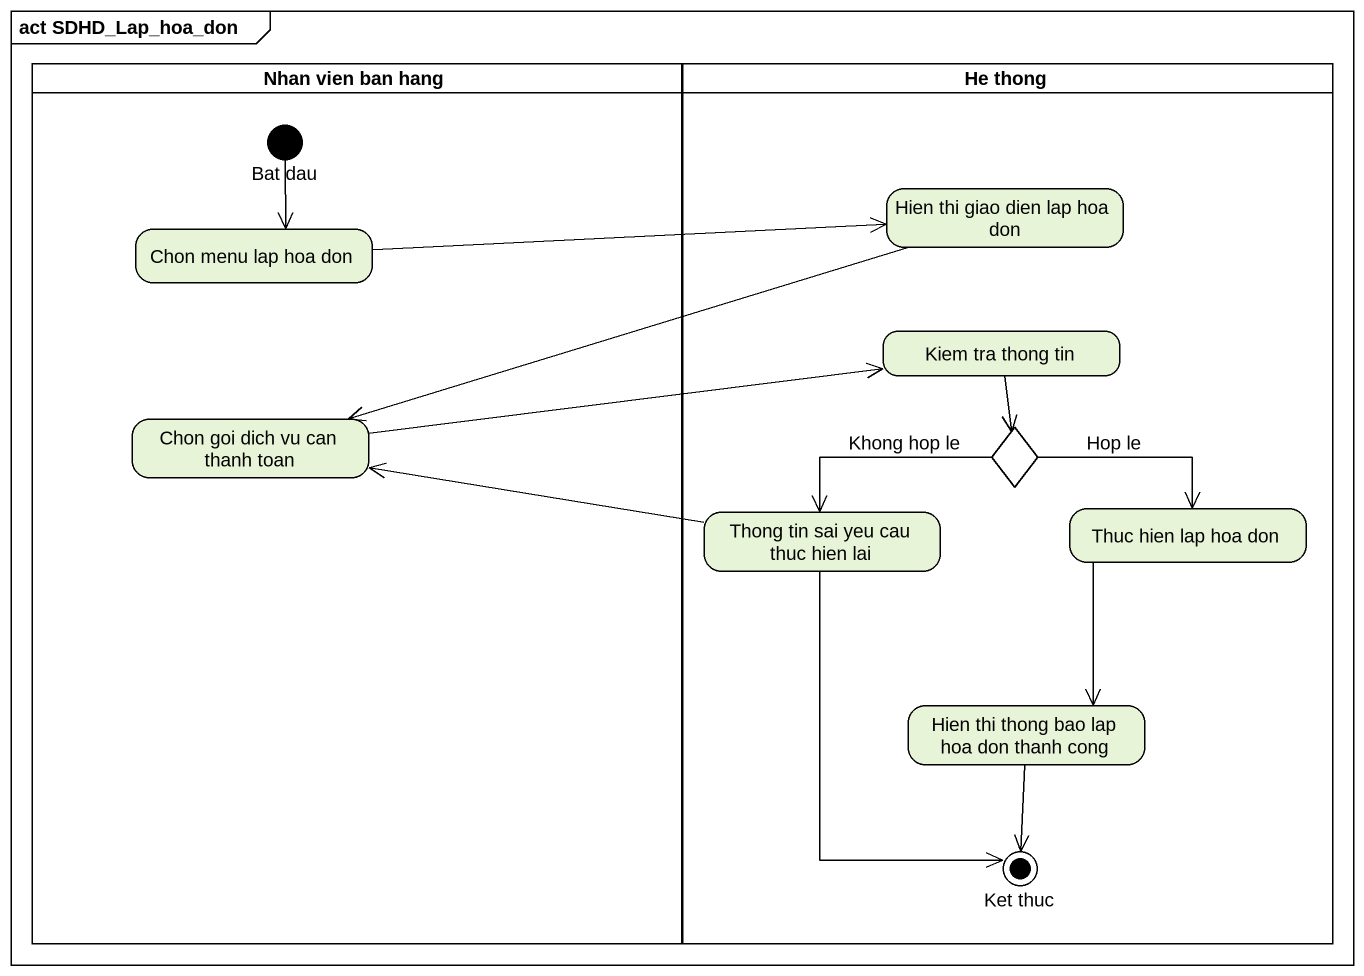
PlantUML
@startuml
mainframe act SDHD_Lap_hoa_don
hide empty description
state "Nhan vien ban hang" as Nhan_vien_ban_hang <<partition>> {
  state "Bat dau" as Bat_dau <<start>>
  state "Chon menu lap hoa don" as Chon_menu_lap_hoa_don
  state "Chon goi dich vu can thanh toan" as Chon_goi_dich_vu_can_thanh
}
state "He thong" as He_thong <<partition>> {
  state "Hien thi giao dien lap hoa don" as Hien_thi_giao_dien_lap_hoa
  state "Kiem tra thong tin" as Kiem_tra_thong_tin
  state choice1 <<choice>>
  state "Thong tin sai yeu cau thuc hien lai" as Thong_tin_sai_yeu_cau_thuc
  state "Thuc hien lap hoa don" as Thuc_hien_lap_hoa_don
  state "Hien thi thong bao lap hoa don thanh cong" as Hien_thi_thong_bao_lap_hoa
  state "Ket thuc" as Ket_thuc <<end>>
}
Bat_dau --> Chon_menu_lap_hoa_don
Hien_thi_giao_dien_lap_hoa -left-> Chon_goi_dich_vu_can_thanh
Chon_menu_lap_hoa_don -right-> Hien_thi_giao_dien_lap_hoa
Kiem_tra_thong_tin --> choice1
Chon_goi_dich_vu_can_thanh -right-> Kiem_tra_thong_tin
choice1 -left-> Thong_tin_sai_yeu_cau_thuc : Khong hop le
choice1 -right-> Thuc_hien_lap_hoa_don : Hop le
Thong_tin_sai_yeu_cau_thuc -left-> Chon_goi_dich_vu_can_thanh
Thong_tin_sai_yeu_cau_thuc --> Ket_thuc
Thuc_hien_lap_hoa_don --> Hien_thi_thong_bao_lap_hoa
Hien_thi_thong_bao_lap_hoa --> Ket_thuc
@enduml
